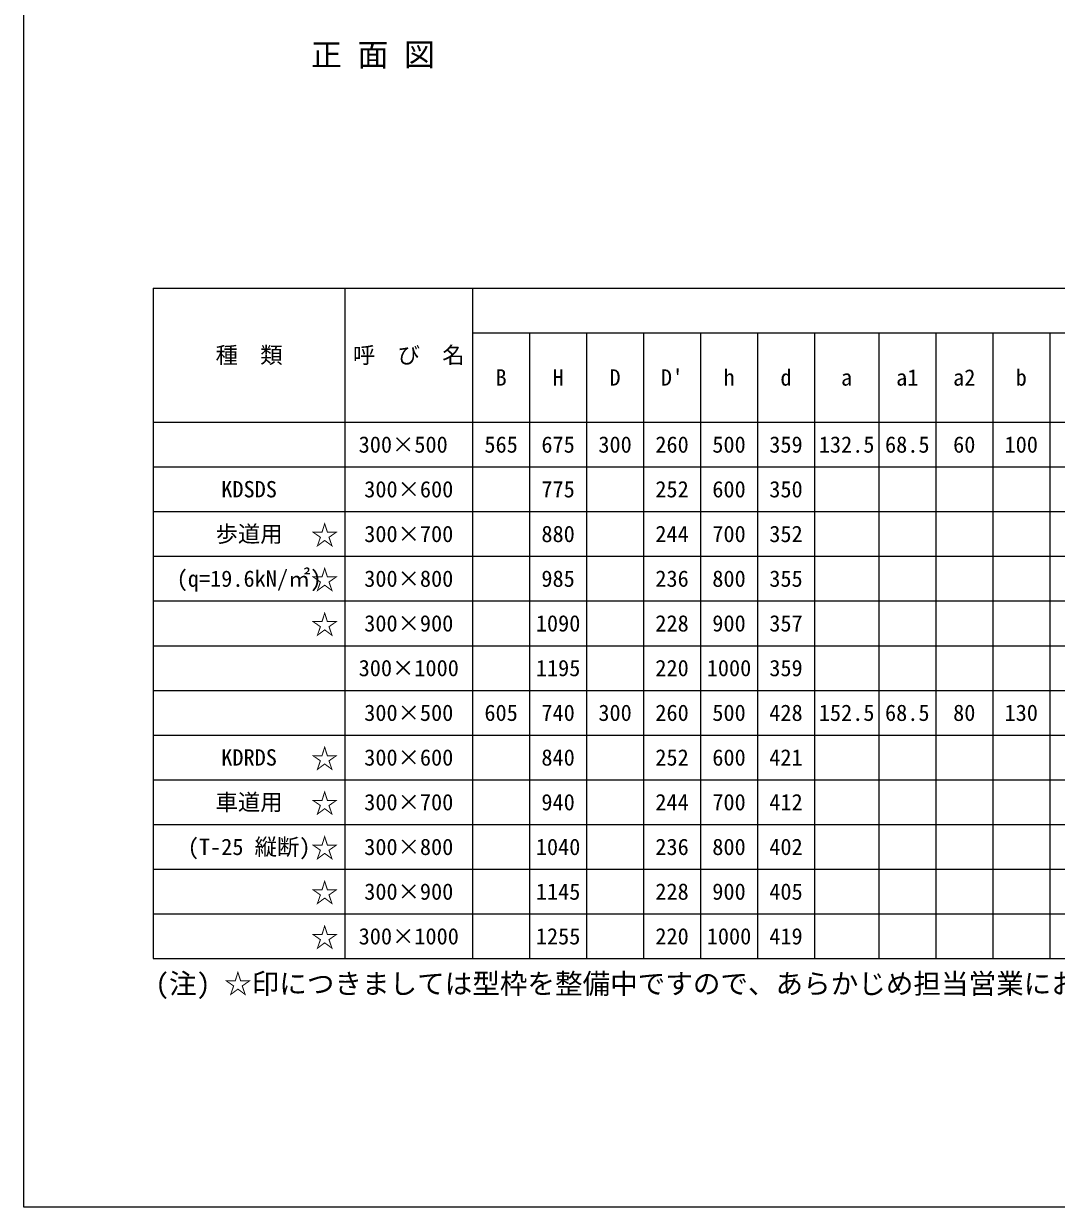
# Model space of a CAD drawing. Units: millimetres, scale not verified. Extents: x 5686 to 14669, y 382 to 6222.
# Drawn here: x 10809 to 12750, y 382 to 2606 of the extents above; entities that cross this region are included whole.
import ezdxf
from ezdxf.enums import TextEntityAlignment as Align

# ---------------------------------------------------------------- set-up
doc = ezdxf.new("R2010")
doc.units = ezdxf.units.MM
doc.header["$LTSCALE"] = 10
for name, color, linetype, lineweight in [('0_2', 7, 'Continuous', 20), ('_0-0_', 7, 'Continuous', 20), ('Defpoints_3', 8, 'Continuous', 0), ('枠', 5, 'Continuous', 5)]:
    doc.layers.add(name, color=color, linetype=linetype, lineweight=lineweight)
doc.layers.add('文字', color=7, linetype='Continuous')
doc.styles.add('ＭＳ ゴシック', font='')
doc.styles.get('ＭＳ ゴシック').set_extended_font_data('MS Gothic')

msp = doc.modelspace()

# ---------------------------------------------------------------- linework, layer by layer
at = {"layer": '0_2'}
for p, q in [((11052.97, 2109.12), (14497.81, 2109.12)), ((11052.97, 2109.12), (11052.97, 849.12)), ((11412.97, 2109.12), (11412.97, 849.12)), ((11652.97, 2109.12), (11652.97, 849.12)), ((11652.97, 2025.12), (14343.83, 2025.12)), ((11760.01, 2025.12), (11760.01, 849.12)), ((11867.06, 2025.12), (11867.06, 849.12)), ((11974.1, 2025.12), (11974.1, 849.12)), ((12081.15, 2025.12), (12081.15, 849.12)), ((12188.19, 2025.12), (12188.19, 849.12)), ((12295.24, 2025.12), (12295.24, 849.12)), ((12416.13, 2025.12), (12416.13, 849.12)), ((12523.17, 2025.12), (12523.17, 849.12)), ((12630.22, 2025.12), (12630.22, 849.12)), ((12737.26, 2025.12), (12737.26, 849.12)), ((11052.97, 1857.12), (14497.81, 1857.12)), ((11412.97, 1773.12), (11652.97, 1773.12)), ((11760.01, 1773.12), (11867.06, 1773.12)), ((11974.1, 1773.12), (12295.24, 1773.12)), ((11412.97, 1689.12), (11652.97, 1689.12)), ((11760.01, 1689.12), (11867.06, 1689.12)), ((11974.1, 1689.12), (12295.24, 1689.12)), ((12737.26, 1689.12), (12844.31, 1689.12)), ((11412.97, 1605.12), (11652.97, 1605.12)), ((11760.01, 1605.12), (11867.06, 1605.12)), ((11974.1, 1605.12), (12295.24, 1605.12)), ((12737.26, 1605.12), (12844.31, 1605.12)), ((11412.97, 1521.12), (11652.97, 1521.12)), ((11760.01, 1521.12), (11867.06, 1521.12)), ((11974.1, 1521.12), (12295.24, 1521.12)), ((12737.26, 1521.12), (12844.31, 1521.12)), ((11412.97, 1437.12), (11652.97, 1437.12)), ((11760.01, 1437.12), (11867.06, 1437.12)), ((11974.1, 1437.12), (12295.24, 1437.12)), ((12737.26, 1437.12), (12844.31, 1437.12)), ((11052.97, 1353.12), (14497.81, 1353.12)), ((11412.97, 1269.12), (11652.97, 1269.12)), ((11760.01, 1269.12), (11867.06, 1269.12)), ((11974.1, 1269.12), (12295.24, 1269.12)), ((11412.97, 1185.12), (11652.97, 1185.12)), ((11760.01, 1185.12), (11867.06, 1185.12)), ((11974.1, 1185.12), (12295.24, 1185.12)), ((11412.97, 1101.12), (11652.97, 1101.12)), ((11760.01, 1101.12), (11867.06, 1101.12)), ((11974.1, 1101.12), (12295.24, 1101.12)), ((11412.97, 1017.12), (11652.97, 1017.12)), ((11760.01, 1017.12), (11867.06, 1017.12)), ((11974.1, 1017.12), (12295.24, 1017.12)), ((12737.26, 1017.12), (12844.31, 1017.12)), ((11412.97, 933.12), (11652.97, 933.12)), ((11760.01, 933.12), (11867.06, 933.12)), ((11974.1, 933.12), (12295.24, 933.12)), ((12737.26, 933.12), (12844.31, 933.12)), ((11052.97, 849.12), (14497.81, 849.12))]:
    msp.add_line(p, q, dxfattribs=at)
at = {"layer": 'Defpoints_3'}
for p, q in [((11052.97, 1773.12), (11412.97, 1773.12)), ((11652.97, 1773.12), (11760.01, 1773.12)), ((11867.06, 1773.12), (11974.1, 1773.12)), ((12295.24, 1773.12), (13058.4, 1773.12)), ((11052.97, 1689.12), (11412.97, 1689.12)), ((11652.97, 1689.12), (11760.01, 1689.12)), ((11867.06, 1689.12), (11974.1, 1689.12)), ((12295.24, 1689.12), (12737.26, 1689.12)), ((11052.97, 1605.12), (11412.97, 1605.12)), ((11652.97, 1605.12), (11760.01, 1605.12)), ((11867.06, 1605.12), (11974.1, 1605.12)), ((12295.24, 1605.12), (12737.26, 1605.12)), ((11052.97, 1521.12), (11412.97, 1521.12)), ((11652.97, 1521.12), (11760.01, 1521.12)), ((11867.06, 1521.12), (11974.1, 1521.12)), ((12295.24, 1521.12), (12737.26, 1521.12)), ((11052.97, 1437.12), (11412.97, 1437.12)), ((11652.97, 1437.12), (11760.01, 1437.12)), ((11867.06, 1437.12), (11974.1, 1437.12)), ((12295.24, 1437.12), (12737.26, 1437.12)), ((11052.97, 1269.12), (11412.97, 1269.12)), ((11652.97, 1269.12), (11760.01, 1269.12)), ((11867.06, 1269.12), (11974.1, 1269.12)), ((12295.24, 1269.12), (13058.4, 1269.12)), ((11052.97, 1185.12), (11412.97, 1185.12)), ((11652.97, 1185.12), (11760.01, 1185.12)), ((11867.06, 1185.12), (11974.1, 1185.12)), ((12295.24, 1185.12), (13058.4, 1185.12)), ((11052.97, 1101.12), (11412.97, 1101.12)), ((11652.97, 1101.12), (11760.01, 1101.12)), ((11867.06, 1101.12), (11974.1, 1101.12)), ((12295.24, 1101.12), (13058.4, 1101.12)), ((11052.97, 1017.12), (11412.97, 1017.12)), ((11652.97, 1017.12), (11760.01, 1017.12)), ((11867.06, 1017.12), (11974.1, 1017.12)), ((12295.24, 1017.12), (12737.26, 1017.12)), ((11052.97, 933.12), (11412.97, 933.12)), ((11652.97, 933.12), (11760.01, 933.12)), ((11867.06, 933.12), (11974.1, 933.12)), ((12295.24, 933.12), (12737.26, 933.12))]:
    msp.add_line(p, q, dxfattribs=at)
at = {"layer": '枠', "lineweight": 20}
for p, q in [((10809.42, 381.83), (10809.42, 5981.82)), ((14669.42, 381.83), (10809.42, 381.83))]:
    msp.add_line(p, q, dxfattribs=at)

# ---------------------------------------------------------------- texts
at = {"layer": '0_2', "style": 'ＭＳ ゴシック'}
for s, p in [('種\u3000類', (11232.97, 1983.12)), ('呼\u3000び\u3000名', (11532.97, 1983.12)), ("D'", (12027.63, 1941.12)), ('h', (12134.67, 1941.12)), ('d', (12241.72, 1941.12)), ('b', (12683.74, 1941.12)), ('B', (11706.49, 1941.12)), ('H', (11813.54, 1941.12)), ('D', (11920.58, 1941.12)), ('a', (12355.68, 1941.12)), ('a1', (12469.65, 1941.12)), ('a2', (12576.7, 1941.12)), ('300×500 ', (11532.97, 1815.12)), ('565', (11706.49, 1815.12)), ('675', (11813.54, 1815.12)), ('300', (11920.58, 1815.12)), ('260', (12027.63, 1815.12)), ('500', (12134.67, 1815.12)), ('359', (12241.72, 1815.12)), ('132.5', (12355.68, 1815.12)), ('68.5', (12469.65, 1815.12)), ('60', (12576.7, 1815.12)), ('100', (12683.74, 1815.12)), ('KDSDS', (11232.97, 1731.12)), ('300×600', (11532.97, 1731.12)), ('775', (11813.54, 1731.12)), ('252', (12027.63, 1731.12)), ('600', (12134.67, 1731.12)), ('350', (12241.72, 1731.12)), ('歩道用', (11232.97, 1647.12)), ('300×700', (11532.97, 1647.12)), ('880', (11813.54, 1647.12)), ('244', (12027.63, 1647.12)), ('700', (12134.67, 1647.12)), ('352', (12241.72, 1647.12)), ('(q=19.6kN/㎡)', (11232.97, 1563.12)), ('300×800', (11532.97, 1563.12)), ('985', (11813.54, 1563.12)), ('236', (12027.63, 1563.12)), ('800', (12134.67, 1563.12)), ('355', (12241.72, 1563.12)), ('300×900', (11532.97, 1479.12)), ('1090', (11813.54, 1479.12)), ('228', (12027.63, 1479.12)), ('900', (12134.67, 1479.12)), ('357', (12241.72, 1479.12)), ('300×1000', (11532.97, 1395.12)), ('1195', (11813.54, 1395.12)), ('220', (12027.63, 1395.12)), ('1000', (12134.67, 1395.12)), ('359', (12241.72, 1395.12)), ('300×500', (11532.97, 1311.12)), ('605', (11706.49, 1311.12)), ('740', (11813.54, 1311.12)), ('300', (11920.58, 1311.12)), ('260', (12027.63, 1311.12)), ('500', (12134.67, 1311.12)), ('428', (12241.72, 1311.12)), ('152.5', (12355.68, 1311.12)), ('68.5', (12469.65, 1311.12)), ('80', (12576.7, 1311.12)), ('130', (12683.74, 1311.12)), ('KDRDS', (11232.97, 1227.12)), ('300×600', (11532.97, 1227.12)), ('840', (11813.54, 1227.12)), ('252', (12027.63, 1227.12)), ('600', (12134.67, 1227.12)), ('421', (12241.72, 1227.12)), ('車道用', (11232.97, 1143.12)), ('300×700', (11532.97, 1143.12)), ('940', (11813.54, 1143.12)), ('244', (12027.63, 1143.12)), ('700', (12134.67, 1143.12)), ('412', (12241.72, 1143.12)), ('(T-25 縦断)', (11232.97, 1059.12)), ('300×800', (11532.97, 1059.12)), ('1040', (11813.54, 1059.12)), ('236', (12027.63, 1059.12)), ('800', (12134.67, 1059.12)), ('402', (12241.72, 1059.12)), ('300×900', (11532.97, 975.12)), ('1145', (11813.54, 975.12)), ('228', (12027.63, 975.12)), ('900', (12134.67, 975.12)), ('405', (12241.72, 975.12)), ('300×1000', (11532.97, 891.12)), ('1255', (11813.54, 891.12)), ('220', (12027.63, 891.12)), ('1000', (12134.67, 891.12)), ('419', (12241.72, 891.12))]:
    msp.add_text(s, height=30.76, dxfattribs=at).set_placement(p, align=Align.MIDDLE_CENTER)
at = {"layer": '_0-0_', "style": 'ＭＳ ゴシック'}
msp.add_text('正 面 図', height=42.72, dxfattribs=at).set_placement((11349.17, 2513.42), align=Align.BOTTOM_LEFT)
at = {"layer": '文字', "style": 'ＭＳ ゴシック'}
for p in [(11375.02, 1645.12), (11375.02, 1561.12), (11375.02, 1477.12), (11375.02, 1225.12), (11375.02, 1141.12), (11375.02, 1057.12), (11375.02, 973.12), (11375.02, 889.12)]:
    msp.add_text('☆', height=37.98, dxfattribs=at).set_placement(p, align=Align.MIDDLE_CENTER)
msp.add_text('(注) ☆印につきましては型枠を整備中ですので、あらかじめ担当営業にお問い合わせください。', height=37.98, dxfattribs=at).set_placement((11056.77, 771.74), align=Align.BOTTOM_LEFT)

doc.saveas('drawing.dxf')
